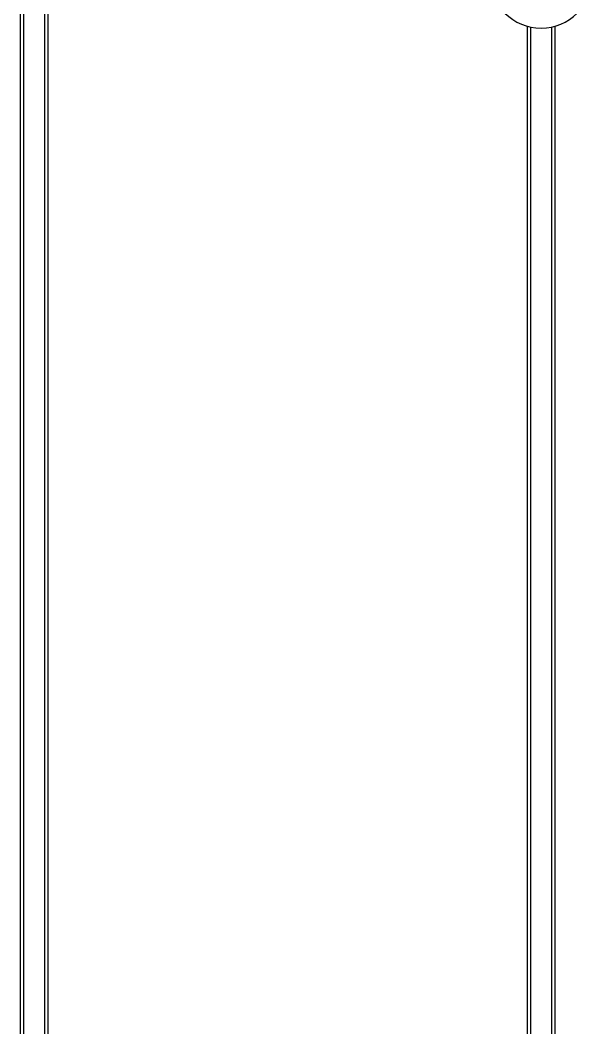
# Paper-space layout 'ARCH-D(24x36)' of a CAD drawing. Header units: inches. Extents: x 0.1 to 35.7, y 0.1 to 23.7.
# Drawn here: x 1.27 to 1.67, y 3.27 to 3.975 of the extents above; entities that cross this region are included whole.
import ezdxf

# ---------------------------------------------------------------- set-up
doc = ezdxf.new("R2010")
doc.units = ezdxf.units.IN
doc.header["$MEASUREMENT"] = 0

# ---------------------------------------------------------------- blocks, each defined once
blk = doc.blocks.new('SLC5504xRVFCx')
at = {"color": 190}
for p, q in [((0.69749, -0.8835), (0.69749, 0.8835)), ((0.71196, 0.8835), (0.71196, -0.8835)), ((0.69488, 0.87818), (0.69488, -0.87818)), ((0.71457, -0.87818), (0.71457, 0.87818)), ((1.04921, 0.22239), (1.04921, -0.87812)), ((1.05182, -0.8835), (1.05182, 0.22174)), ((1.06629, 0.22173), (1.06629, -0.8835)), ((1.0689, -0.87818), (1.0689, 0.22237))]:
    blk.add_line(p, q, dxfattribs=at)
blk.add_arc((1.05908, 0.25642), 0.03543, 180, 0)

psp = doc.layouts.new('ARCH-D(24x36)')

# ---------------------------------------------------------------- block references
psp.add_blockref('SLC5504xRVFCx', (0.575, 3.74823))

doc.saveas('drawing.dxf')
